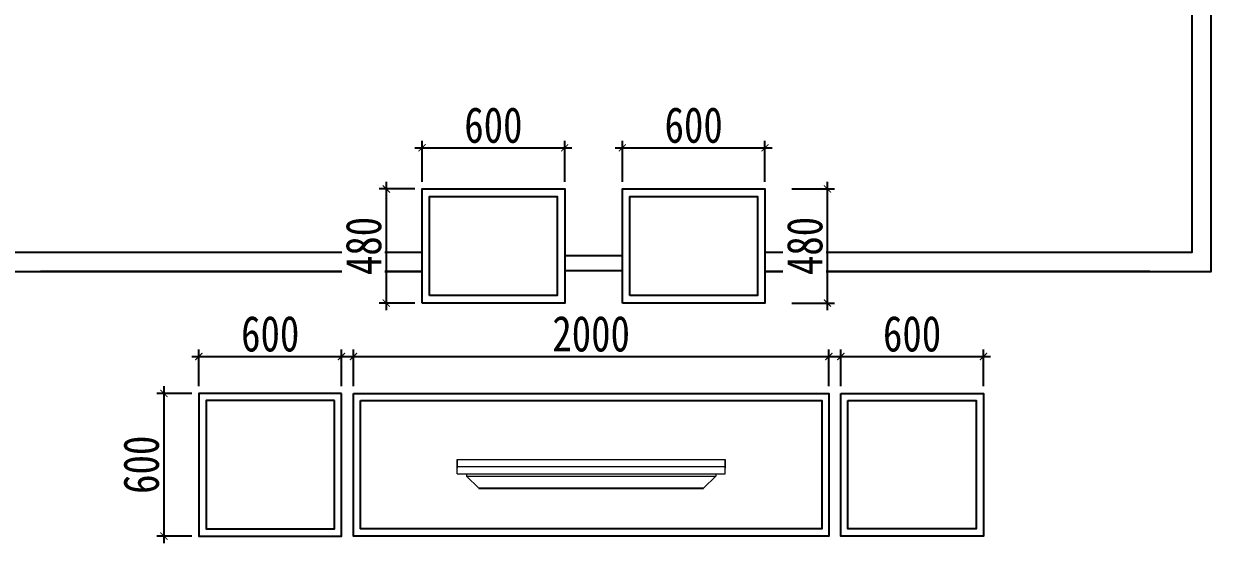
# Model space of a CAD drawing. Header units: millimetres. Extents: x -41640 to 3079702, y -5257903 to 68462.
# Drawn here: x -35008 to -30013, y 39635 to 41820 of the extents above; entities that cross this region are included whole.
import ezdxf

# ---------------------------------------------------------------- set-up
doc = ezdxf.new("R2010")
doc.units = ezdxf.units.MM
doc.header["$LTSCALE"] = 10
doc.layers.get('0').update_dxf_attribs({"color": 255})
doc.layers.get('Defpoints').update_dxf_attribs({"color": 255})
doc.layers.add('FURNITURE', color=2, linetype='Continuous', lineweight=5)
doc.styles.add('(图框)宋体', font='', dxfattribs={"width": 0.8})
doc.styles.get("Standard").update_dxf_attribs({"font": ''})
doc.styles.get('(图框)宋体').set_extended_font_data('SimSun')
doc.styles.get('Standard').set_extended_font_data('SimSun')
doc.dimstyles.get("Standard").update_dxf_attribs({"dimtxt": 0.18, "dimasz": 0.18, "dimexe": 0.18, "dimexo": 0.0625, "dimgap": 0.09, "dimtad": 0, "dimtih": 1, "dimtoh": 1, "dimdec": 4, "dimzin": 0, "dimdsep": 46, "dimtxsty": 'Standard', "dimcen": 0.09, "dimadec": 0, "dimazin": 0, "dimtfac": 1, "dimtdec": 4, "dimtofl": 0, "dimtmove": 0, "dimatfit": 3, "dimfxl": 1, "dimtolj": 1, "dimtzin": 0, "dimarcsym": 0})

# ---------------------------------------------------------------- blocks, each defined once
blk = doc.blocks.new('_ArchTick')
at = {"color": 0, "linetype": 'ByBlock', "const_width": 0.15}
blk.add_lwpolyline([(-0.5, -0.5), (0.5, 0.5)], dxfattribs=at)
blk = doc.blocks.new('*D617')
at = {"color": 250, "lineweight": -2}
for p, q in [((-34301.2, 40420.5), (-33641.2, 40420.5)), ((-34271.2, 40295.3), (-34271.2, 40450.5)), ((-33671.2, 40295.3), (-33671.2, 40450.5))]:
    blk.add_line(p, q, dxfattribs=at)
at = {"layer": 'Defpoints', "color": 0, "lineweight": 30}
for p in [(-33671.2, 40420.5), (-34271.2, 40265.3), (-33671.2, 40265.3)]:
    blk.add_point(p, dxfattribs=at)
at = {"color": 250, "lineweight": -2, "xscale": 30, "yscale": 30, "zscale": 30, "rotation": 180}
blk.add_blockref('_ArchTick', (-34271.2, 40420.5), dxfattribs=at)
at = {"color": 250, "lineweight": -2, "xscale": 30, "yscale": 30, "zscale": 30}
blk.add_blockref('_ArchTick', (-33671.2, 40420.5), dxfattribs=at)
at = {"color": 45, "insert": (-33971.2, 40515.5), "char_height": 150, "attachment_point": 5, "style": '(图框)宋体', "bg_fill": 3, "box_fill_scale": 1.1, "bg_fill_color": 256, "bg_fill_true_color": 13158600, "bg_fill_transparency": 5535424}
blk.add_mtext('600', dxfattribs=at)
blk = doc.blocks.new('_Dot')
at = {"color": 0, "linetype": 'ByBlock', "lineweight": -2}
blk.add_line((-0.5, 0), (-1, 0), dxfattribs=at)
at = {"color": 0, "linetype": 'ByBlock', "const_width": 0.5}
blk.add_lwpolyline([(-0.25, 0, 1), (0.25, 0, 1)], format="xyb", close=True, dxfattribs=at)
blk = doc.blocks.new('DOT')
at = {"color": 0, "linetype": 'ByBlock'}
blk.add_line((-0.35, 0), (-1, 0), dxfattribs=at)
at = {"color": 0, "linetype": 'ByBlock', "const_width": 0.35}
blk.add_lwpolyline([(-0.175, 0, 1), (0.175, 0, 1)], format="xyb", close=True, dxfattribs=at)
blk = doc.blocks.new('*D618')
at = {"color": 250, "lineweight": -2}
for p, q in [((-33651.2, 40420.5), (-31591.2, 40420.5)), ((-33621.2, 40295.3), (-33621.2, 40450.5)), ((-31621.2, 40295.3), (-31621.2, 40450.5))]:
    blk.add_line(p, q, dxfattribs=at)
at = {"layer": 'Defpoints', "color": 0, "lineweight": 30}
for p in [(-31621.2, 40420.5), (-33621.2, 40265.3), (-31621.2, 40265.3)]:
    blk.add_point(p, dxfattribs=at)
at = {"color": 250, "lineweight": -2, "xscale": 30, "yscale": 30, "zscale": 30, "rotation": 180}
blk.add_blockref('_ArchTick', (-33621.2, 40420.5), dxfattribs=at)
at = {"color": 250, "lineweight": -2, "xscale": 30, "yscale": 30, "zscale": 30}
blk.add_blockref('_ArchTick', (-31621.2, 40420.5), dxfattribs=at)
at = {"color": 45, "insert": (-32621.2, 40515.5), "char_height": 150, "attachment_point": 5, "style": '(图框)宋体', "bg_fill": 3, "box_fill_scale": 1.1, "bg_fill_color": 256, "bg_fill_true_color": 13158600, "bg_fill_transparency": 12750096}
blk.add_mtext('2000', dxfattribs=at)
blk = doc.blocks.new('*D619')
at = {"color": 250, "lineweight": -2}
for p, q in [((-31601.2, 40420.5), (-30941.2, 40420.5)), ((-31571.2, 40295.3), (-31571.2, 40450.5)), ((-30971.2, 40295.3), (-30971.2, 40450.5))]:
    blk.add_line(p, q, dxfattribs=at)
at = {"layer": 'Defpoints', "color": 0, "lineweight": 30}
for p in [(-30971.2, 40420.5), (-31571.2, 40265.3), (-30971.2, 40265.3)]:
    blk.add_point(p, dxfattribs=at)
at = {"color": 250, "lineweight": -2, "xscale": 30, "yscale": 30, "zscale": 30, "rotation": 180}
blk.add_blockref('_ArchTick', (-31571.2, 40420.5), dxfattribs=at)
at = {"color": 250, "lineweight": -2, "xscale": 30, "yscale": 30, "zscale": 30}
blk.add_blockref('_ArchTick', (-30971.2, 40420.5), dxfattribs=at)
at = {"color": 45, "insert": (-31271.2, 40515.5), "char_height": 150, "attachment_point": 5, "style": '(图框)宋体', "bg_fill": 3, "box_fill_scale": 1.1, "bg_fill_color": 256, "bg_fill_true_color": 13158600, "bg_fill_transparency": 14360400}
blk.add_mtext('600', dxfattribs=at)
blk = doc.blocks.new('*D620')
at = {"color": 250, "lineweight": -2}
for p, q in [((-34301.2, 40265.3), (-34448.4, 40265.3)), ((-34418.4, 40295.3), (-34418.4, 39635.3)), ((-34301.2, 39665.3), (-34448.4, 39665.3))]:
    blk.add_line(p, q, dxfattribs=at)
at = {"layer": 'Defpoints', "color": 0, "lineweight": 30}
for p in [(-34271.2, 40265.3), (-34418.4, 39665.3), (-34271.2, 39665.3)]:
    blk.add_point(p, dxfattribs=at)
at = {"color": 250, "lineweight": -2, "xscale": 30, "yscale": 30, "zscale": 30}
for p, rotation in [((-34418.4, 40265.3), 90), ((-34418.4, 39665.3), 270)]:
    blk.add_blockref('_ArchTick', p, dxfattribs=dict(at, rotation=rotation))
at = {"color": 45, "insert": (-34513.4, 39965.3), "char_height": 150, "attachment_point": 5, "rotation": 90, "style": '(图框)宋体', "bg_fill": 3, "box_fill_scale": 1.1, "bg_fill_color": 256, "bg_fill_true_color": 13158600, "bg_fill_transparency": 5535940}
blk.add_mtext('600', dxfattribs=at)
blk = doc.blocks.new('*D631')
at = {"color": 250, "lineweight": -2}
for p, q in [((-33332.5, 41155.3), (-33332.5, 41328.1)), ((-32732.5, 41155.3), (-32732.5, 41328.1)), ((-33362.5, 41298.1), (-32702.5, 41298.1))]:
    blk.add_line(p, q, dxfattribs=at)
at = {"layer": 'Defpoints', "color": 0, "lineweight": 30}
for p in [(-32732.5, 41298.1), (-33332.5, 41125.3), (-32732.5, 41125.3)]:
    blk.add_point(p, dxfattribs=at)
at = {"color": 250, "lineweight": -2, "xscale": 30, "yscale": 30, "zscale": 30, "rotation": 180}
blk.add_blockref('_ArchTick', (-33332.5, 41298.1), dxfattribs=at)
at = {"color": 250, "lineweight": -2, "xscale": 30, "yscale": 30, "zscale": 30}
blk.add_blockref('_ArchTick', (-32732.5, 41298.1), dxfattribs=at)
at = {"color": 45, "insert": (-33032.5, 41393.1), "char_height": 150, "attachment_point": 5, "style": '(图框)宋体', "bg_fill": 3, "box_fill_scale": 1.1, "bg_fill_color": 256, "bg_fill_true_color": 13158600, "bg_fill_transparency": 5536456}
blk.add_mtext('600', dxfattribs=at)
blk = doc.blocks.new('*D632')
at = {"color": 250, "lineweight": -2}
for p, q in [((-32490, 41155.3), (-32490, 41328.1)), ((-31890, 41155.3), (-31890, 41328.1)), ((-32520, 41298.1), (-31860, 41298.1))]:
    blk.add_line(p, q, dxfattribs=at)
at = {"layer": 'Defpoints', "color": 0, "lineweight": 30}
for p in [(-31890, 41298.1), (-32490, 41125.3), (-31890, 41125.3)]:
    blk.add_point(p, dxfattribs=at)
at = {"color": 250, "lineweight": -2, "xscale": 30, "yscale": 30, "zscale": 30, "rotation": 180}
blk.add_blockref('_ArchTick', (-32490, 41298.1), dxfattribs=at)
at = {"color": 250, "lineweight": -2, "xscale": 30, "yscale": 30, "zscale": 30}
blk.add_blockref('_ArchTick', (-31890, 41298.1), dxfattribs=at)
at = {"color": 45, "insert": (-32190, 41393.1), "char_height": 150, "attachment_point": 5, "style": '(图框)宋体', "bg_fill": 3, "box_fill_scale": 1.1, "bg_fill_color": 256, "bg_fill_true_color": 13158600, "bg_fill_transparency": 5536456}
blk.add_mtext('600', dxfattribs=at)
blk = doc.blocks.new('*D633')
at = {"color": 250, "lineweight": -2}
for p, q in [((-33362.5, 41125.3), (-33512.9, 41125.3)), ((-33482.9, 41155.3), (-33482.9, 40615.3)), ((-33362.5, 40645.3), (-33512.9, 40645.3))]:
    blk.add_line(p, q, dxfattribs=at)
at = {"layer": 'Defpoints', "color": 0, "lineweight": 30}
for p in [(-33332.5, 41125.3), (-33482.9, 40645.3), (-33332.5, 40645.3)]:
    blk.add_point(p, dxfattribs=at)
at = {"color": 250, "lineweight": -2, "xscale": 30, "yscale": 30, "zscale": 30}
for p, rotation in [((-33482.9, 41125.3), 90), ((-33482.9, 40645.3), 270)]:
    blk.add_blockref('_ArchTick', p, dxfattribs=dict(at, rotation=rotation))
at = {"color": 45, "insert": (-33577.9, 40885.3), "char_height": 150, "attachment_point": 5, "rotation": 90, "style": '(图框)宋体', "bg_fill": 3, "box_fill_scale": 1.1, "bg_fill_color": 256, "bg_fill_true_color": 13158600, "bg_fill_transparency": 5536456}
blk.add_mtext('480', dxfattribs=at)
blk = doc.blocks.new('*D634')
at = {"color": 250, "lineweight": -2}
for p, q in [((-31777.3, 41125.3), (-31597.3, 41125.3)), ((-31627.3, 40615.3), (-31627.3, 41155.3)), ((-31777.3, 40645.3), (-31597.3, 40645.3))]:
    blk.add_line(p, q, dxfattribs=at)
at = {"layer": 'Defpoints', "color": 0, "lineweight": 30}
for p in [(-31890, 41125.3), (-31627.3, 41125.3), (-31890, 40645.3)]:
    blk.add_point(p, dxfattribs=at)
at = {"color": 250, "lineweight": -2, "xscale": 30, "yscale": 30, "zscale": 30}
for p, rotation in [((-31627.3, 41125.3), 90), ((-31627.3, 40645.3), 270)]:
    blk.add_blockref('_ArchTick', p, dxfattribs=dict(at, rotation=rotation))
at = {"color": 45, "insert": (-31722.3, 40885.3), "char_height": 150, "attachment_point": 5, "rotation": 90, "style": '(图框)宋体', "bg_fill": 3, "box_fill_scale": 1.1, "bg_fill_color": 256, "bg_fill_true_color": 13158600, "bg_fill_transparency": 12750096}
blk.add_mtext('480', dxfattribs=at)

msp = doc.modelspace()

# ---------------------------------------------------------------- linework, layer by layer
at = {"color": 45}
for points in [[(-30012.7, 40877.9), (-30012.7, 44292.6), (-30655.7, 44292.6)], [(-30123.1, 40778.7), (-30012.7, 40778.7), (-30012.7, 40877.9)], [(-35212.2, 40778.7), (-33332.5, 40778.7)], [(-33332.5, 40778.7), (-34937.1, 40778.7)], [(-32732.5, 40781.6), (-32490, 40781.6)], [(-30270.8, 40778.7), (-31890, 40778.7)], [(-31890, 40778.7), (-30123.1, 40778.7)]]:
    msp.add_lwpolyline(points, dxfattribs=at)
at = {"color": 250}
for points in [[(-31890, 40858.7), (-30092.7, 40858.7), (-30092.7, 44192.6), (-30655.7, 44192.6)], [(-35189.1, 40858.7), (-33332.5, 40858.7)], [(-32732.5, 40845.6), (-32490, 40845.6)]]:
    msp.add_lwpolyline(points, dxfattribs=at)
at = {"color": 45}
for points in [[(-33332.5, 40645.3), (-33332.5, 41125.3), (-32732.5, 41125.3), (-32732.5, 40645.3)], [(-32490, 40645.3), (-32490, 41125.3), (-31890, 41125.3), (-31890, 40645.3)]]:
    msp.add_lwpolyline(points, close=True, dxfattribs=at)
at = {"color": 250}
for points in [[(-33300.5, 40677.3), (-33300.5, 41093.3), (-32764.5, 41093.3), (-32764.5, 40677.3)], [(-32458, 40677.3), (-32458, 41093.3), (-31922, 41093.3), (-31922, 40677.3)]]:
    msp.add_lwpolyline(points, close=True, dxfattribs=at)
at = {"color": 45, "ltscale": 0.5}
for points in [[(-33671.2, 40265.3), (-34271.2, 40265.3), (-34271.2, 39665.3), (-33671.2, 39665.3), (-33671.2, 40265.3)], [(-33621.2, 40265.3), (-31621.2, 40265.3), (-31621.2, 39665.3), (-33621.2, 39665.3), (-33621.2, 40265.3)], [(-31571.2, 40265.3), (-30971.2, 40265.3), (-30971.2, 39665.3), (-31571.2, 39665.3), (-31571.2, 40265.3)]]:
    msp.add_lwpolyline(points, dxfattribs=at)
at = {"color": 250, "ltscale": 0.5}
for points in [[(-33701.2, 40235.3), (-34241.2, 40235.3), (-34241.2, 39695.3), (-33701.2, 39695.3)], [(-33591.2, 40235.3), (-31651.2, 40235.3), (-31651.2, 39695.3), (-33591.2, 39695.3)], [(-31541.2, 40235.3), (-31001.2, 40235.3), (-31001.2, 39695.3), (-31541.2, 39695.3)]]:
    msp.add_lwpolyline(points, close=True, dxfattribs=at)
at = {"color": 251}
msp.add_lwpolyline([(-33094.3, 39867.5), (-32148.1, 39867.5)], dxfattribs=at)
at = {"layer": 'FURNITURE', "color": 251}
for p, q in [((-33184.9, 39987.5), (-32057.5, 39987.5)), ((-33184.9, 39927.5), (-33184.9, 39987.5)), ((-33184.9, 39987.5), (-33184.9, 39951.5)), ((-32057.5, 39987.5), (-32057.5, 39951.5)), ((-32057.5, 39927.5), (-32057.5, 39987.5)), ((-33184.9, 39957.6), (-32057.5, 39957.6)), ((-33184.9, 39927.5), (-32057.5, 39927.5)), ((-33146.1, 39927.5), (-33146.1, 39917.1)), ((-33146.1, 39917.1), (-32096.3, 39917.1)), ((-33146.1, 39917.1), (-33094.3, 39867.5)), ((-32096.3, 39917.1), (-32148.1, 39867.5)), ((-32096.3, 39927.5), (-32096.3, 39917.1))]:
    msp.add_line(p, q, dxfattribs=at)

# ---------------------------------------------------------------- next in the draw order: dimensions: what is measured, and where the dimension line sits
at = {"color": 250}
for base, p1, p2, picture, middle in [((-32732.5, 41298.1), (-33332.5, 41125.3), (-32732.5, 41125.3), '*D631', (-33032.5, 41393.1)), ((-31890, 41298.1), (-32490, 41125.3), (-31890, 41125.3), '*D632', (-32190, 41393.1)), ((-33671.2, 40420.5), (-34271.2, 40265.3), (-33671.2, 40265.3), '*D617', (-33971.2, 40515.5))]:
    dim = msp.add_linear_dim(base=base, p1=p1, p2=p2, dimstyle='Standard', override={"dimtxt": 150, "dimasz": 30, "dimexe": 30, "dimexo": 30, "dimgap": 20, "dimtad": 1, "dimtih": 0, "dimtoh": 0, "dimdec": 0, "dimzin": 8, "dimdsep": 44, "dimtxsty": '(图框)宋体', "dimblk": 'ArchTick', "dimcen": 0.6, "dimdle": 30, "dimclrd": 250, "dimclre": 250, "dimclrt": 45, "dimtdec": 0, "dimtofl": 1, "dimtmove": 1, "dimldrblk": 'DOT', "dimfxl": 150, "dimfxlon": 1, "dimtfill": 1, "dimtolj": 0, "dimtzin": 8, "dimarcsym": 1}, dxfattribs=at)
    dim.commit()
    dim.dimension.update_dxf_attribs({"geometry": picture, "text_midpoint": middle})

# ---------------------------------------------------------------- next in the draw order: dimensions: what is measured, and where the dimension line sits
dim = msp.add_linear_dim(base=(-31621.2, 40420.5), p1=(-33621.2, 40265.3), p2=(-31621.2, 40265.3), dimstyle='Standard', override={"dimtxt": 150, "dimasz": 30, "dimexe": 30, "dimexo": 30, "dimgap": 20, "dimtad": 1, "dimtih": 0, "dimtoh": 0, "dimdec": 0, "dimzin": 8, "dimdsep": 44, "dimtxsty": '(图框)宋体', "dimblk": 'ArchTick', "dimcen": 0.6, "dimdle": 30, "dimclrd": 250, "dimclre": 250, "dimclrt": 45, "dimtdec": 0, "dimtofl": 1, "dimtmove": 1, "dimldrblk": 'DOT', "dimfxl": 150, "dimfxlon": 1, "dimtfill": 1, "dimtolj": 0, "dimtzin": 8, "dimarcsym": 1}, dxfattribs=at)
dim.commit()
dim.dimension.update_dxf_attribs({"geometry": '*D618', "text_midpoint": (-32621.2, 40515.5)})
dim = msp.add_linear_dim(base=(-34418.4, 39665.3), p1=(-34271.2, 40265.3), p2=(-34271.2, 39665.3), angle=90, dimstyle='Standard', override={"dimtxt": 150, "dimasz": 30, "dimexe": 30, "dimexo": 30, "dimgap": 20, "dimtad": 1, "dimtih": 0, "dimtoh": 0, "dimdec": 0, "dimzin": 8, "dimdsep": 44, "dimtxsty": '(图框)宋体', "dimblk": 'ArchTick', "dimcen": 0.6, "dimdle": 30, "dimclrd": 250, "dimclre": 250, "dimclrt": 45, "dimtdec": 0, "dimtofl": 1, "dimtmove": 1, "dimldrblk": 'DOT', "dimfxl": 150, "dimfxlon": 1, "dimtfill": 1, "dimtolj": 0, "dimtzin": 8, "dimarcsym": 1}, dxfattribs=at)
dim.commit()
dim.dimension.update_dxf_attribs({"geometry": '*D620', "text_midpoint": (-34513.4, 39965.3)})

# ---------------------------------------------------------------- next in the draw order: dimensions: what is measured, and where the dimension line sits
dim = msp.add_linear_dim(base=(-33482.9, 40645.3), p1=(-33332.5, 41125.3), p2=(-33332.5, 40645.3), angle=90, dimstyle='Standard', override={"dimtxt": 150, "dimasz": 30, "dimexe": 30, "dimexo": 30, "dimgap": 20, "dimtad": 1, "dimtih": 0, "dimtoh": 0, "dimdec": 0, "dimzin": 8, "dimdsep": 44, "dimtxsty": '(图框)宋体', "dimblk": 'ArchTick', "dimcen": 0.6, "dimdle": 30, "dimclrd": 250, "dimclre": 250, "dimclrt": 45, "dimtdec": 0, "dimtofl": 1, "dimtmove": 1, "dimldrblk": 'DOT', "dimfxl": 150, "dimfxlon": 1, "dimtfill": 1, "dimtolj": 0, "dimtzin": 8, "dimarcsym": 1}, dxfattribs=at)
dim.commit()
dim.dimension.update_dxf_attribs({"geometry": '*D633', "text_midpoint": (-33577.9, 40885.3)})
dim = msp.add_linear_dim(base=(-30971.2, 40420.5), p1=(-31571.2, 40265.3), p2=(-30971.2, 40265.3), dimstyle='Standard', override={"dimtxt": 150, "dimasz": 30, "dimexe": 30, "dimexo": 30, "dimgap": 20, "dimtad": 1, "dimtih": 0, "dimtoh": 0, "dimdec": 0, "dimzin": 8, "dimdsep": 44, "dimtxsty": '(图框)宋体', "dimblk": 'ArchTick', "dimcen": 0.6, "dimdle": 30, "dimclrd": 250, "dimclre": 250, "dimclrt": 45, "dimtdec": 0, "dimtofl": 1, "dimtmove": 1, "dimldrblk": 'DOT', "dimfxl": 150, "dimfxlon": 1, "dimtfill": 1, "dimtolj": 0, "dimtzin": 8, "dimarcsym": 1}, dxfattribs=at)
dim.commit()
dim.dimension.update_dxf_attribs({"geometry": '*D619', "text_midpoint": (-31271.2, 40515.5)})

# ---------------------------------------------------------------- next in the draw order: dimensions: what is measured, and where the dimension line sits
dim = msp.add_linear_dim(base=(-31627.3, 41125.3), p1=(-31890, 40645.3), p2=(-31890, 41125.3), angle=90, dimstyle='Standard', override={"dimtxt": 150, "dimasz": 30, "dimexe": 30, "dimexo": 30, "dimgap": 20, "dimtad": 1, "dimtih": 0, "dimtoh": 0, "dimdec": 0, "dimzin": 8, "dimdsep": 44, "dimtxsty": '(图框)宋体', "dimblk": 'ArchTick', "dimcen": 0.6, "dimdle": 30, "dimclrd": 250, "dimclre": 250, "dimclrt": 45, "dimtdec": 0, "dimtofl": 1, "dimtmove": 1, "dimldrblk": 'DOT', "dimfxl": 150, "dimfxlon": 1, "dimtfill": 1, "dimtolj": 0, "dimtzin": 8, "dimarcsym": 1}, dxfattribs=at)
dim.commit()
dim.dimension.update_dxf_attribs({"geometry": '*D634', "text_midpoint": (-31722.3, 40885.3)})

doc.saveas('drawing.dxf')
